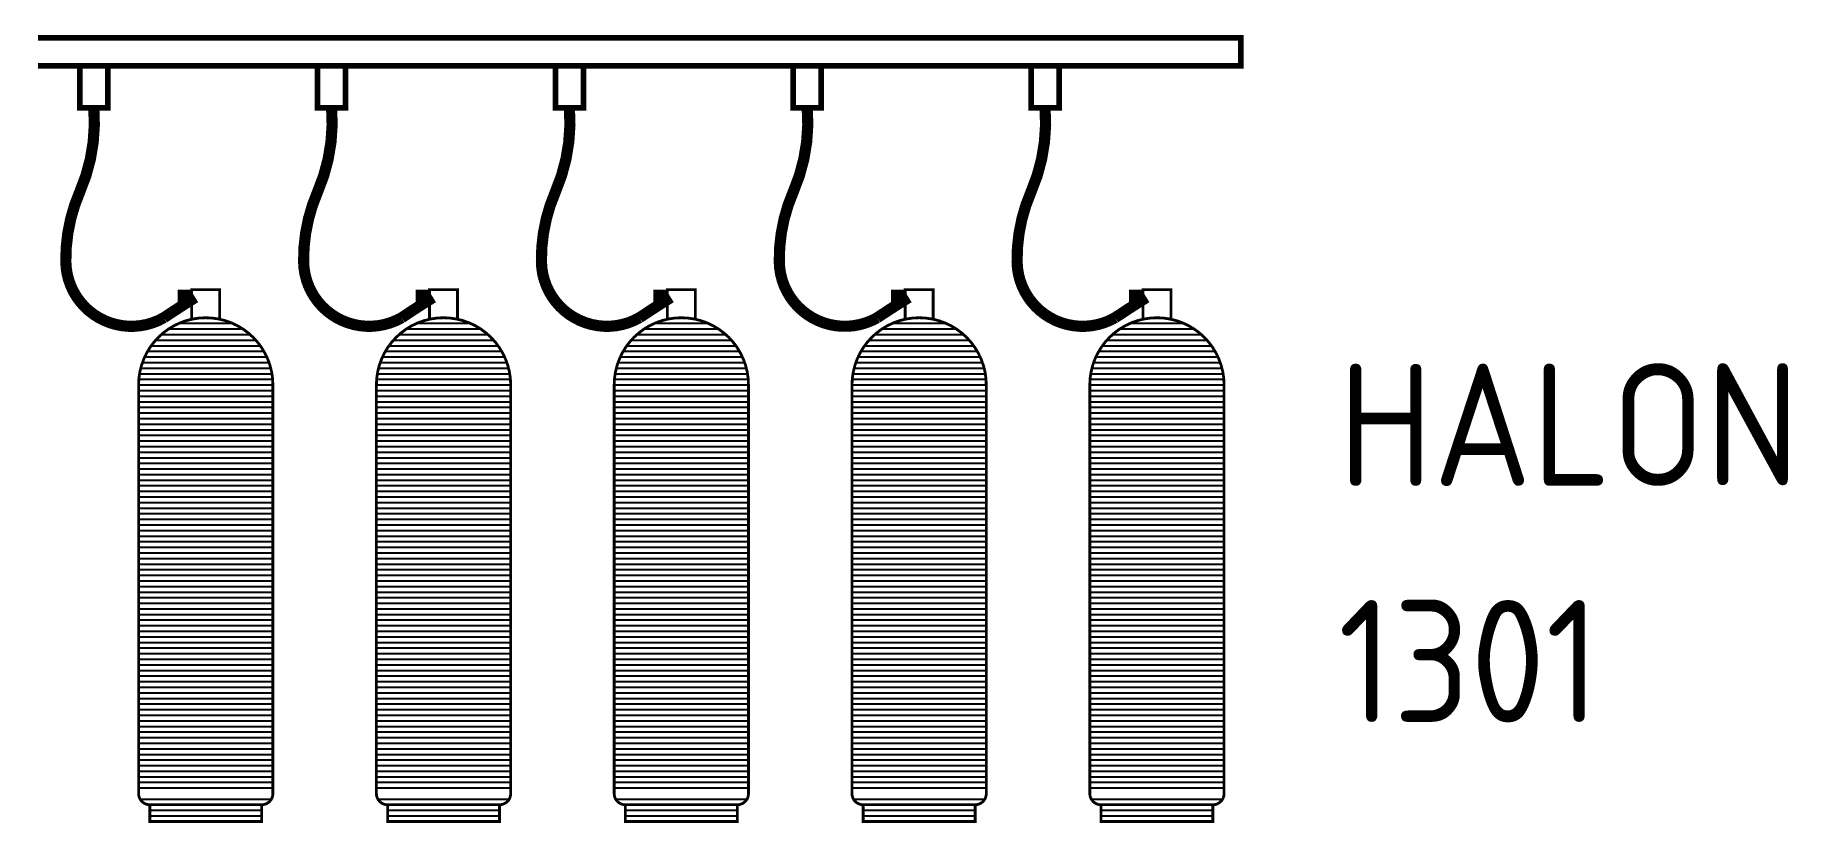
# Model space of a CAD drawing. Extents: x 132.4 to 161.1, y 87.7 to 100.6.
import ezdxf

# ---------------------------------------------------------------- set-up
doc = ezdxf.new("R2010")
doc.units = 0
doc.header["$LTSCALE"] = 2
doc.layers.get('0').update_dxf_attribs({"color": 16, "linetype": 'CONTINUOUS'})
for name, color, linetype in [('ROOD', 1, 'CONTINUOUS'), ('TXT', 7, 'CONTINUOUS'), ('VEILIG', 7, 'CONTINUOUS')]:
    doc.layers.add(name, color=color, linetype=linetype)
doc.styles.get("Standard").update_dxf_attribs({"font": 'ISO'})

# ---------------------------------------------------------------- blocks, each defined once
blk = doc.blocks.new('*X')
at = {"color": 0}
for p, q in [((128.206, 94.7), (129.794, 94.7)), ((128.337, 94.8), (129.663, 94.8)), ((128.52, 94.9), (129.48, 94.9)), ((127.909, 94.3), (130.091, 94.3)), ((127.961, 94.4), (130.039, 94.4)), ((128.025, 94.5), (129.975, 94.5)), ((128.106, 94.6), (129.894, 94.6)), ((127.817, 94), (130.183, 94)), ((127.838, 94.1), (130.162, 94.1)), ((127.869, 94.2), (130.131, 94.2)), ((127.8, 93.8), (130.2, 93.8)), ((127.8, 93.7), (130.2, 93.7)), ((127.804, 93.9), (130.196, 93.9)), ((127.8, 93.6), (130.2, 93.6)), ((127.8, 93.5), (130.2, 93.5)), ((127.8, 93.4), (130.2, 93.4)), ((127.8, 93.3), (130.2, 93.3)), ((127.8, 93.2), (130.2, 93.2)), ((127.8, 93.1), (130.2, 93.1)), ((127.8, 93), (130.2, 93)), ((127.8, 92.9), (130.2, 92.9)), ((127.8, 92.8), (130.2, 92.8)), ((127.8, 92.7), (130.2, 92.7)), ((127.8, 92.6), (130.2, 92.6)), ((127.8, 92.5), (130.2, 92.5)), ((127.8, 92.4), (130.2, 92.4)), ((127.8, 92.3), (130.2, 92.3)), ((127.8, 92.2), (130.2, 92.2)), ((127.8, 92.1), (130.2, 92.1)), ((127.8, 92), (130.2, 92)), ((127.8, 91.9), (130.2, 91.9)), ((127.8, 91.8), (130.2, 91.8)), ((127.8, 91.7), (130.2, 91.7)), ((127.8, 91.6), (130.2, 91.6)), ((127.8, 91.5), (130.2, 91.5)), ((127.8, 91.4), (130.2, 91.4)), ((127.8, 91.3), (130.2, 91.3)), ((127.8, 91.2), (130.2, 91.2)), ((127.8, 91.1), (130.2, 91.1)), ((127.8, 91), (130.2, 91)), ((127.8, 90.9), (130.2, 90.9)), ((127.8, 90.8), (130.2, 90.8)), ((127.8, 90.7), (130.2, 90.7)), ((127.8, 90.6), (130.2, 90.6)), ((127.8, 90.5), (130.2, 90.5)), ((127.8, 90.4), (130.2, 90.4)), ((127.8, 90.3), (130.2, 90.3)), ((127.8, 90.2), (130.2, 90.2)), ((127.8, 90.1), (130.2, 90.1)), ((127.8, 90), (130.2, 90)), ((127.8, 89.9), (130.2, 89.9)), ((127.8, 89.8), (130.2, 89.8)), ((127.8, 89.7), (130.2, 89.7)), ((127.8, 89.6), (130.2, 89.6)), ((127.8, 89.5), (130.2, 89.5)), ((127.8, 89.4), (130.2, 89.4)), ((127.8, 89.3), (130.2, 89.3)), ((127.8, 89.2), (130.2, 89.2)), ((127.8, 89.1), (130.2, 89.1)), ((127.8, 89), (130.2, 89)), ((127.8, 88.9), (130.2, 88.9)), ((127.8, 88.8), (130.2, 88.8)), ((127.8, 88.7), (130.2, 88.7)), ((127.8, 88.6), (130.2, 88.6)), ((127.8, 88.5), (130.2, 88.5)), ((127.8, 88.4), (130.2, 88.4)), ((127.8, 88.3), (130.2, 88.3)), ((127.8, 88.2), (130.2, 88.2)), ((127.8, 88.1), (130.2, 88.1)), ((127.8, 88), (130.2, 88)), ((127.8, 87.9), (130.2, 87.9)), ((127.8, 87.8), (130.2, 87.8)), ((127.8, 87.7), (130.2, 87.7)), ((127.8, 87.6), (130.2, 87.6)), ((127.8, 87.5), (130.2, 87.5)), ((127.8, 87.4), (130.2, 87.4)), ((127.8, 87.3), (130.2, 87.3)), ((127.8, 87.2), (130.2, 87.2)), ((127.8, 87.1), (130.2, 87.1)), ((127.8, 87), (130.2, 87)), ((127.8, 86.9), (130.2, 86.9)), ((127.8, 86.8), (130.2, 86.8)), ((127.8, 86.7), (130.2, 86.7)), ((127.8, 86.6), (130.2, 86.6)), ((127.827, 86.4), (130.173, 86.4)), ((128, 86.2), (130, 86.2)), ((128, 86.1), (130, 86.1))]:
    blk.add_line(p, q, dxfattribs=at)

msp = doc.modelspace()

# ---------------------------------------------------------------- linework, layer by layer
at = {"layer": 'VEILIG', "color": 0}
for points, const_width in [([(132.468, 100.121), (152.158, 100.121), (152.158, 100.579), (132.468, 100.579)], 0.0916), ([(133.155, 100.121), (133.155, 99.434), (133.613, 99.434), (133.613, 100.121)], 0.0916), ([(137.047, 100.121), (137.047, 99.434), (137.505, 99.434), (137.505, 100.121)], 0.0916), ([(140.939, 100.121), (140.939, 99.434), (141.397, 99.434), (141.397, 100.121)], 0.0916), ([(144.832, 100.121), (144.832, 99.434), (145.29, 99.434), (145.29, 100.121)], 0.0916), ([(148.724, 100.121), (148.724, 99.434), (149.182, 99.434), (149.182, 100.121)], 0.0916), ([(134.987, 95.971), (134.987, 96.458), (135.445, 96.458), (135.445, 95.971)], 0.0458), ([(138.879, 95.971), (138.879, 96.458), (139.337, 96.458), (139.337, 95.971)], 0.0458), ([(142.771, 95.971), (142.771, 96.458), (143.229, 96.458), (143.229, 95.971)], 0.0458), ([(146.663, 95.971), (146.663, 96.458), (147.121, 96.458), (147.121, 95.971)], 0.0458), ([(150.555, 95.971), (150.555, 96.458), (151.013, 96.458), (151.013, 95.971)], 0.0458), ([(134.3, 88.032), (136.131, 88.032)], 0.0458), ([(138.192, 88.032), (140.024, 88.032)], 0.0458), ([(142.084, 88.032), (143.916, 88.032)], 0.0458), ([(145.976, 88.032), (147.808, 88.032)], 0.0458), ([(149.869, 88.032), (151.7, 88.032)], 0.0458)]:
    msp.add_lwpolyline(points, dxfattribs=dict(at, const_width=const_width))
at = {"layer": 'VEILIG', "color": 0, "const_width": 0.183}
for points in [[(135.044, 96.332, 0.009083), (134.529, 96, -0.570117), (132.926, 96.916, -0.106769), (133.155, 98.061, 0.123106), (133.384, 99.434)], [(138.936, 96.332, 0.009083), (138.421, 96, -0.570117), (136.818, 96.916, -0.106769), (137.047, 98.061, 0.123106), (137.276, 99.434)], [(142.828, 96.332, 0.009083), (142.313, 96, -0.570117), (140.71, 96.916, -0.106769), (140.939, 98.061, 0.123106), (141.168, 99.434)], [(146.721, 96.332, 0.009083), (146.205, 96, -0.570117), (144.603, 96.916, -0.106769), (144.832, 98.061, 0.123106), (145.061, 99.434)], [(150.613, 96.332, 0.009083), (150.098, 96, -0.570117), (148.495, 96.916, -0.106769), (148.724, 98.061, 0.123106), (148.953, 99.434)]]:
    msp.add_lwpolyline(points, format="xyb", dxfattribs=at)
at = {"layer": 'VEILIG', "color": 0, "const_width": 0.0458}
for points in [[(136.131, 87.758), (136.131, 88.032, 0.414214), (136.315, 88.216), (136.315, 94.901, 1), (134.117, 94.901), (134.117, 88.216, 0.414214), (134.3, 88.032), (134.3, 87.758)], [(140.024, 87.758), (140.024, 88.032, 0.414214), (140.207, 88.216), (140.207, 94.901, 1), (138.009, 94.901), (138.009, 88.216, 0.414214), (138.192, 88.032), (138.192, 87.758)], [(143.916, 87.758), (143.916, 88.032, 0.414214), (144.099, 88.216), (144.099, 94.901, 1), (141.901, 94.901), (141.901, 88.216, 0.414214), (142.084, 88.032), (142.084, 87.758)], [(147.808, 87.758), (147.808, 88.032, 0.414214), (147.991, 88.216), (147.991, 94.901, 1), (145.793, 94.901), (145.793, 88.216, 0.414214), (145.976, 88.032), (145.976, 87.758)], [(151.7, 87.758), (151.7, 88.032, 0.414214), (151.883, 88.216), (151.883, 94.901, 1), (149.685, 94.901), (149.685, 88.216, 0.414214), (149.869, 88.032), (149.869, 87.758)]]:
    msp.add_lwpolyline(points, format="xyb", close=True, dxfattribs=at)
at = {"layer": 'VEILIG', "color": 0}
for points in [[(134.987, 96.458), (134.987, 96.229), (134.758, 96.458), (134.758, 96.229)], [(138.879, 96.458), (138.879, 96.229), (138.65, 96.458), (138.65, 96.229)], [(142.771, 96.458), (142.771, 96.229), (142.542, 96.458), (142.542, 96.229)], [(146.663, 96.458), (146.663, 96.229), (146.434, 96.458), (146.434, 96.229)], [(150.555, 96.458), (150.555, 96.229), (150.327, 96.458), (150.327, 96.229)]]:
    msp.add_solid(points, dxfattribs=at)

# ---------------------------------------------------------------- block references
at = {"layer": 'ROOD', "color": 0, "xscale": 0.9158139534883721, "yscale": 0.9158139534883721, "zscale": 0.9158139534883721}
for p in [(17.076, 8.998), (20.968, 8.998), (24.86, 8.998), (28.752, 8.998), (32.644, 8.998)]:
    msp.add_blockref('*X', p, dxfattribs=at)

# ---------------------------------------------------------------- texts
at = {"layer": 'TXT', "color": 0}
for s, p in [('HALON', (153.75, 93.25)), ('1301', (153.75, 89.381))]:
    msp.add_text(s, height=2, dxfattribs=at).set_placement(p)

doc.saveas('drawing.dxf')
